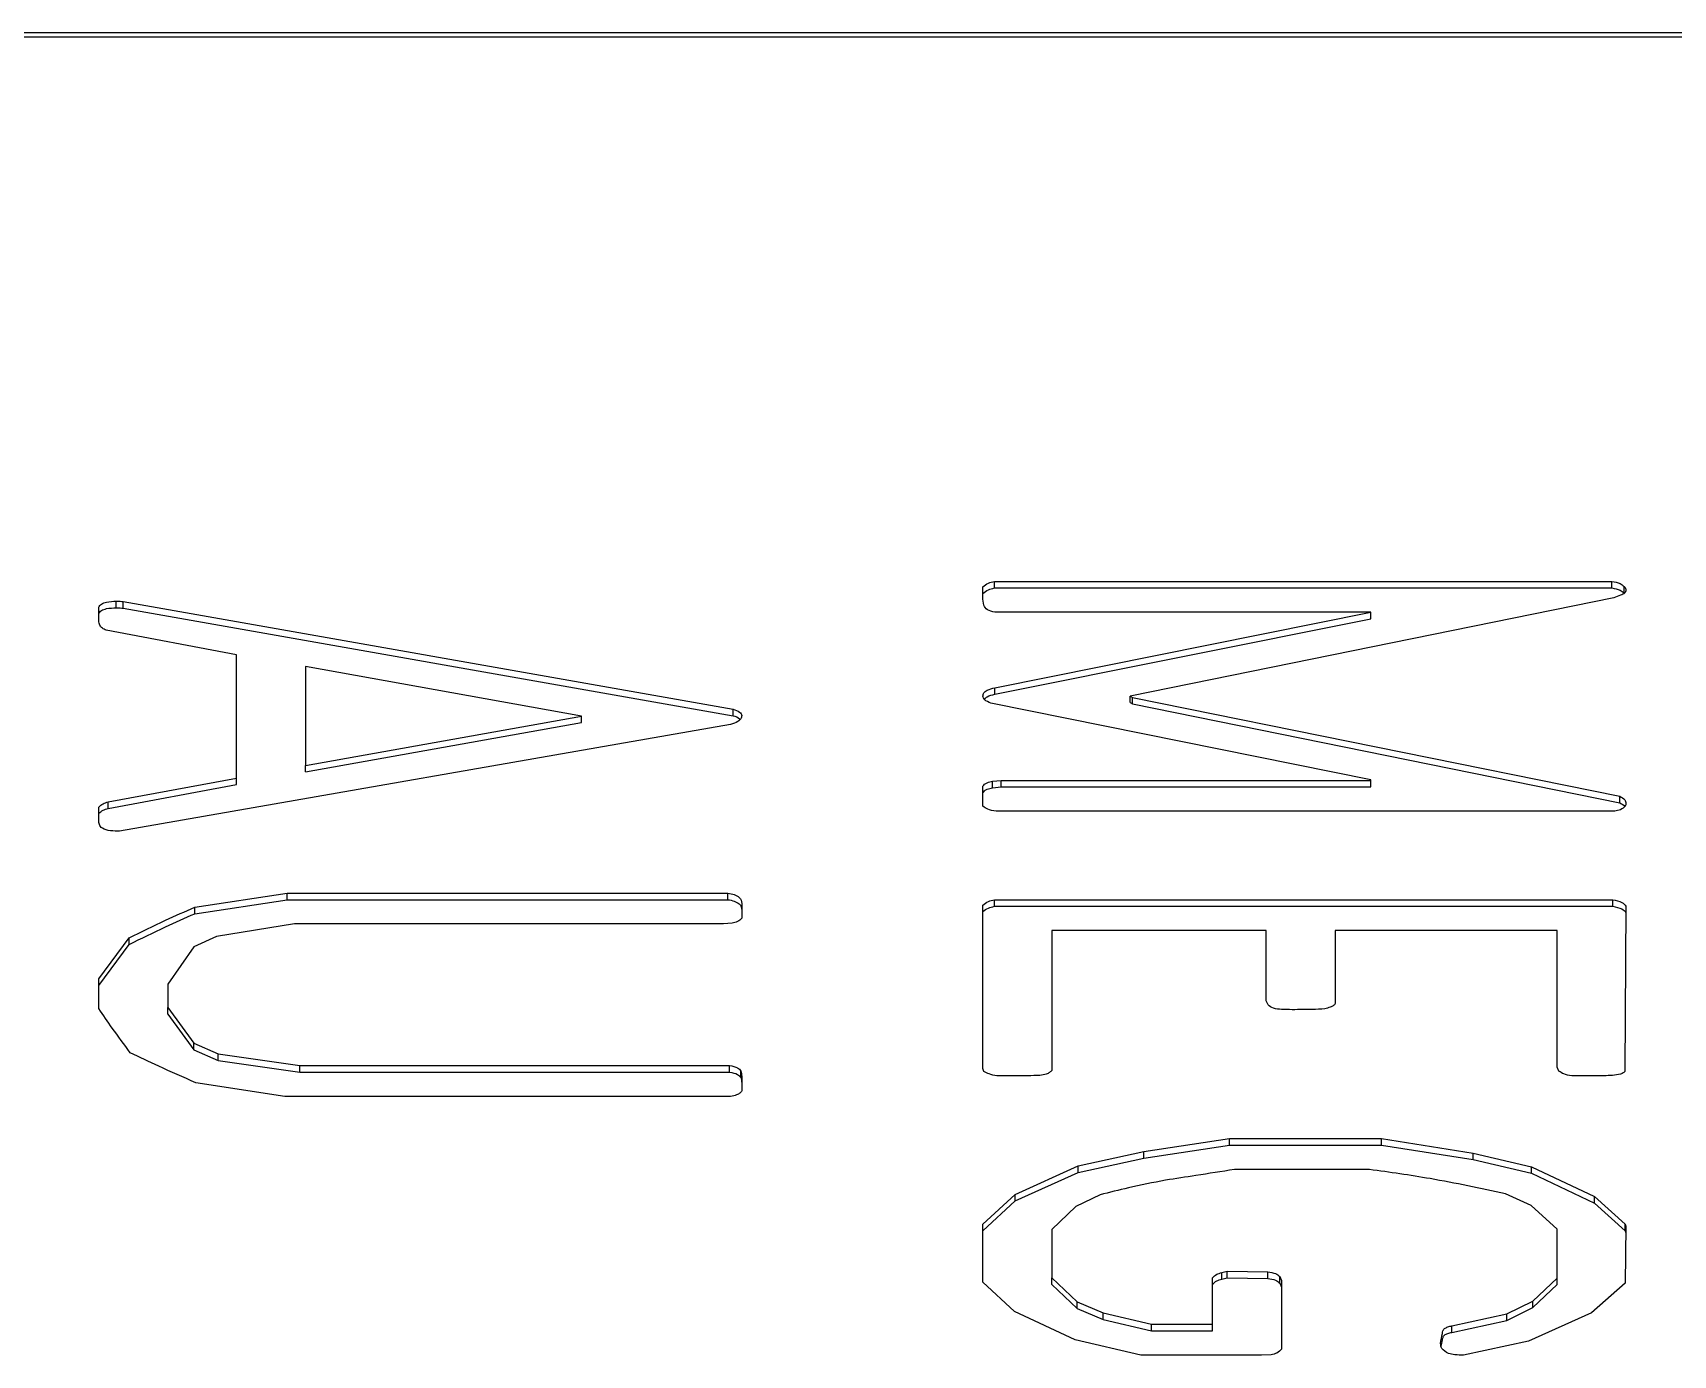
# Model space of a CAD drawing. Header units: millimetres. Extents: x 53 to 380, y 29 to 265.
# Drawn here: x 298.453 to 299.474, y 111.069 to 111.891 of the extents above; entities that cross this region are included whole.
import ezdxf

# ---------------------------------------------------------------- set-up
doc = ezdxf.new("R2010")
doc.units = ezdxf.units.MM

msp = doc.modelspace()

# ---------------------------------------------------------------- linework, layer by layer
at = {"color": 7, "linetype": 'Continuous', "lineweight": 25}
for p, q in [((300.5285, 111.8913), (297.2796, 111.8913)), ((300.5285, 111.8886), (297.2796, 111.8886)), ((299.0516, 111.5503), (299.4358, 111.5503)), ((299.0516, 111.5462), (299.0516, 111.5503)), ((299.4358, 111.5462), (299.4358, 111.5503)), ((299.0445, 111.5404), (299.0445, 111.5469)), ((299.0516, 111.5462), (299.4358, 111.5462)), ((299.4369, 111.5401), (299.136, 111.479)), ((299.4434, 111.543), (299.4434, 111.5471)), ((298.4945, 111.5259), (298.4945, 111.5342)), ((298.5054, 111.5339), (298.5054, 111.538)), ((298.5097, 111.5377), (298.8891, 111.4709)), ((298.5097, 111.5336), (298.5097, 111.5377)), ((298.5097, 111.5336), (298.8891, 111.4668)), ((299.2857, 111.5311), (299.052, 111.5311)), ((299.052, 111.4842), (299.2857, 111.5311)), ((299.2857, 111.527), (299.2857, 111.5311)), ((298.5802, 111.5047), (298.4991, 111.5199)), ((299.052, 111.4801), (299.2857, 111.527)), ((298.5802, 111.428), (298.5802, 111.5047)), ((298.6231, 111.4973), (298.6231, 111.4359)), ((298.7948, 111.4666), (298.6231, 111.4973)), ((299.052, 111.4801), (299.052, 111.4842)), ((299.136, 111.479), (299.1376, 111.4782)), ((299.136, 111.4749), (299.136, 111.479)), ((299.1376, 111.4782), (299.4407, 111.4167)), ((299.1376, 111.4741), (299.1376, 111.4782)), ((298.8891, 111.4668), (298.8891, 111.4709)), ((299.2857, 111.4269), (299.0494, 111.4745)), ((299.136, 111.4749), (299.1376, 111.4741)), ((299.1376, 111.4741), (299.4407, 111.4126)), ((298.8875, 111.4614), (298.5075, 111.395)), ((298.6231, 111.4359), (298.7948, 111.4666)), ((298.6231, 111.4318), (298.7948, 111.4625)), ((298.7948, 111.4625), (298.7948, 111.4666)), ((298.5003, 111.4133), (298.5802, 111.428)), ((298.5802, 111.424), (298.5802, 111.428)), ((298.6231, 111.4318), (298.6231, 111.4359)), ((299.0505, 111.4261), (299.0558, 111.4266)), ((299.0558, 111.4266), (299.2857, 111.4266)), ((299.0558, 111.4225), (299.0558, 111.4266)), ((299.2857, 111.4266), (299.2857, 111.4269)), ((299.2857, 111.4225), (299.2857, 111.4266)), ((298.5003, 111.4092), (298.5802, 111.424)), ((299.0445, 111.4105), (299.0445, 111.423)), ((299.0505, 111.422), (299.0505, 111.4261)), ((299.0505, 111.422), (299.0558, 111.4225)), ((299.0558, 111.4225), (299.2857, 111.4225)), ((299.4407, 111.4126), (299.4407, 111.4167)), ((298.4945, 111.4017), (298.4945, 111.41)), ((298.5003, 111.4092), (298.5003, 111.4133)), ((299.4375, 111.4074), (299.0527, 111.4074)), ((298.5542, 111.3478), (298.6118, 111.3565)), ((298.6118, 111.3565), (298.8858, 111.3565)), ((298.6118, 111.3524), (298.6118, 111.3565)), ((298.8858, 111.3524), (298.8858, 111.3565)), ((298.5542, 111.3437), (298.6118, 111.3524)), ((298.5542, 111.3437), (298.5542, 111.3478)), ((298.6118, 111.3524), (298.8858, 111.3524)), ((298.8945, 111.3501), (298.8945, 111.3409)), ((299.0445, 111.2474), (299.0445, 111.3491)), ((299.0516, 111.3524), (299.4363, 111.3524)), ((299.0516, 111.3483), (299.0516, 111.3524)), ((299.0516, 111.3483), (299.4363, 111.3483)), ((299.4363, 111.3483), (299.4363, 111.3524)), ((299.4445, 111.3484), (299.4439, 111.2463)), ((298.6163, 111.3373), (298.5677, 111.3296)), ((298.8832, 111.3373), (298.6163, 111.3373)), ((298.8886, 111.3378), (298.8832, 111.3373)), ((298.4945, 111.3032), (298.5135, 111.3287)), ((298.4945, 111.2991), (298.5135, 111.3246)), ((298.5135, 111.3246), (298.5135, 111.3287)), ((298.5677, 111.3296), (298.5536, 111.3231)), ((299.0874, 111.3332), (299.0874, 111.2463)), ((299.2207, 111.3332), (299.0874, 111.3332)), ((299.2207, 111.2895), (299.2207, 111.3332)), ((299.2636, 111.3332), (299.2636, 111.2878)), ((299.4017, 111.3332), (299.2636, 111.3332)), ((299.4017, 111.2483), (299.4017, 111.3332)), ((298.5536, 111.3231), (298.5374, 111.2999)), ((298.4945, 111.2847), (298.4945, 111.3032)), ((298.5374, 111.2999), (298.5374, 111.2853)), ((298.5374, 111.2853), (298.5536, 111.2632)), ((298.5374, 111.2812), (298.5374, 111.2853)), ((299.2219, 111.287), (299.2207, 111.2895)), ((298.5374, 111.2812), (298.5536, 111.2591)), ((298.5536, 111.2632), (298.5687, 111.2565)), ((298.5536, 111.2591), (298.5536, 111.2632)), ((298.5536, 111.2591), (298.5687, 111.2524)), ((298.5687, 111.2565), (298.6195, 111.2493)), ((298.5687, 111.2524), (298.5687, 111.2565)), ((298.5687, 111.2524), (298.6195, 111.2452)), ((298.6195, 111.2493), (298.8869, 111.2493)), ((298.6195, 111.2452), (298.6195, 111.2493)), ((298.6195, 111.2452), (298.8869, 111.2452)), ((298.8869, 111.2452), (298.8869, 111.2493)), ((298.894, 111.2418), (298.894, 111.2459)), ((299.0451, 111.2456), (299.0445, 111.2474)), ((299.4028, 111.2458), (299.4017, 111.2483)), ((299.4257, 111.2429), (299.4108, 111.2429)), ((298.6103, 111.2301), (298.5549, 111.2386)), ((298.8945, 111.2403), (298.8945, 111.2335)), ((298.8875, 111.2301), (298.6103, 111.2301)), ((299.1445, 111.1959), (299.1978, 111.204)), ((299.1978, 111.204), (299.2924, 111.204)), ((299.1978, 111.1999), (299.1978, 111.204)), ((299.2924, 111.204), (299.3494, 111.1949)), ((299.2924, 111.1999), (299.2924, 111.204)), ((299.1038, 111.1869), (299.1445, 111.1959)), ((299.1038, 111.1829), (299.1445, 111.1918)), ((299.1445, 111.1918), (299.1978, 111.1999)), ((299.1445, 111.1918), (299.1445, 111.1959)), ((299.1978, 111.1999), (299.2924, 111.1999)), ((299.2924, 111.1999), (299.3494, 111.1908)), ((299.3494, 111.1949), (299.3858, 111.1864)), ((299.3494, 111.1908), (299.3494, 111.1949)), ((299.0646, 111.1692), (299.1038, 111.1869)), ((299.0646, 111.1651), (299.1038, 111.1829)), ((299.1038, 111.1829), (299.1038, 111.1869)), ((299.2849, 111.1847), (299.2009, 111.1847)), ((299.3494, 111.1908), (299.3858, 111.1823)), ((299.3858, 111.1864), (299.425, 111.1679)), ((299.3858, 111.1823), (299.3858, 111.1864)), ((299.3858, 111.1823), (299.425, 111.1638)), ((299.0445, 111.1506), (299.0646, 111.1692)), ((299.0445, 111.1465), (299.0646, 111.1651)), ((299.0646, 111.1651), (299.0646, 111.1692)), ((299.1023, 111.1616), (299.0874, 111.1473)), ((299.1174, 111.1689), (299.1023, 111.1616)), ((299.3856, 111.1622), (299.3695, 111.1695)), ((299.4017, 111.1476), (299.3856, 111.1622)), ((299.425, 111.1679), (299.444, 111.1506)), ((299.425, 111.1638), (299.425, 111.1679)), ((299.425, 111.1638), (299.444, 111.1465)), ((299.0445, 111.1146), (299.0445, 111.1506)), ((299.0874, 111.1473), (299.0874, 111.1173)), ((299.4017, 111.1171), (299.4017, 111.1476)), ((299.444, 111.1506), (299.4445, 111.1494)), ((299.444, 111.1465), (299.444, 111.1506)), ((299.4445, 111.1494), (299.444, 111.1141)), ((299.444, 111.1465), (299.4445, 111.1454)), ((299.1931, 111.1206), (299.1965, 111.1214)), ((299.1931, 111.1165), (299.1931, 111.1206)), ((299.1965, 111.1214), (299.2217, 111.1211)), ((299.1965, 111.1173), (299.1965, 111.1214)), ((299.2217, 111.117), (299.2217, 111.1211)), ((299.0642, 111.0965), (299.0445, 111.1146)), ((299.0874, 111.1173), (299.1032, 111.1024)), ((299.0874, 111.1132), (299.0874, 111.1173)), ((299.0874, 111.1132), (299.1032, 111.0983)), ((299.1874, 111.0885), (299.1874, 111.1174)), ((299.1931, 111.1165), (299.1965, 111.1173)), ((299.1965, 111.1173), (299.2217, 111.117)), ((299.2291, 111.1181), (299.2302, 111.1156)), ((299.2291, 111.114), (299.2291, 111.1181)), ((299.2291, 111.114), (299.2302, 111.1115)), ((299.2302, 111.1156), (299.2302, 111.073)), ((299.3865, 111.1029), (299.4017, 111.1171)), ((299.3865, 111.0988), (299.4017, 111.1131)), ((299.4017, 111.1131), (299.4017, 111.1171)), ((299.444, 111.1141), (299.423, 111.0955)), ((299.1032, 111.1024), (299.1192, 111.0955)), ((299.1032, 111.0983), (299.1032, 111.1024)), ((299.3703, 111.0949), (299.3865, 111.1029)), ((299.3865, 111.0988), (299.3865, 111.1029)), ((299.1019, 111.0788), (299.0642, 111.0965)), ((299.1032, 111.0983), (299.1192, 111.0914)), ((299.1192, 111.0955), (299.1493, 111.0885)), ((299.1192, 111.0914), (299.1192, 111.0955)), ((299.1192, 111.0914), (299.1493, 111.0844)), ((299.3362, 111.0875), (299.3703, 111.0949)), ((299.3362, 111.0834), (299.3703, 111.0909)), ((299.3703, 111.0909), (299.3865, 111.0988)), ((299.3703, 111.0909), (299.3703, 111.0949)), ((299.423, 111.0955), (299.3838, 111.078)), ((299.1493, 111.0885), (299.1874, 111.0885)), ((299.1493, 111.0844), (299.1493, 111.0885)), ((299.1493, 111.0844), (299.1874, 111.0844)), ((299.1874, 111.0844), (299.1874, 111.0885)), ((299.3362, 111.0834), (299.3362, 111.0875)), ((299.1428, 111.0693), (299.1019, 111.0788)), ((299.2237, 111.0695), (299.2177, 111.0693)), ((299.3838, 111.078), (299.3435, 111.0693)), ((299.2177, 111.0693), (299.1428, 111.0693))]:
    msp.add_line(p, q, dxfattribs=at)
for points, knots in [([(299.0445, 111.5469), (299.0456, 111.5478), (299.0474, 111.5493), (299.0503, 111.55), (299.0516, 111.5503)], [0, 0, 0, 0, 0.556368, 1, 1, 1, 1]), ([(299.4358, 111.5503), (299.4376, 111.55), (299.4409, 111.5494), (299.4426, 111.5478), (299.4434, 111.5471)], [0, 0, 0, 0, 0.561502, 1, 1, 1, 1]), ([(299.0445, 111.5428), (299.0456, 111.5437), (299.0474, 111.5452), (299.0503, 111.5459), (299.0516, 111.5462)], [0, 0, 0, 0, 0.556368, 1, 1, 1, 1]), ([(299.052, 111.5311), (299.0503, 111.5315), (299.0469, 111.5324), (299.0445, 111.5361), (299.0445, 111.5388), (299.0445, 111.5404)], [0, 0, 0, 0, 0.2802832, 0.5587903, 1, 1, 1, 1]), ([(299.4358, 111.5462), (299.4376, 111.5459), (299.4409, 111.5453), (299.4426, 111.5437), (299.4434, 111.543)], [0, 0, 0, 0, 0.561502, 1, 1, 1, 1]), ([(299.4445, 111.5448), (299.4443, 111.5442), (299.4439, 111.5429), (299.4407, 111.5414), (299.4383, 111.5406), (299.4369, 111.5401)], [0, 0, 0, 0, 0.278258, 0.558903, 1, 1, 1, 1]), ([(299.4434, 111.5471), (299.4438, 111.5467), (299.4444, 111.546), (299.4445, 111.5452), (299.4445, 111.5448)], [0, 0, 0, 0, 0.558451, 1, 1, 1, 1]), ([(298.4945, 111.5342), (298.4949, 111.5349), (298.4958, 111.5364), (298.5, 111.5378), (298.5034, 111.5379), (298.5054, 111.538)], [0, 0, 0, 0, 0.278751, 0.560208, 1, 1, 1, 1]), ([(298.4945, 111.5301), (298.4949, 111.5309), (298.4958, 111.5323), (298.5, 111.5337), (298.5034, 111.5338), (298.5054, 111.5339)], [0, 0, 0, 0, 0.278751, 0.560208, 1, 1, 1, 1]), ([(298.5054, 111.538), (298.5062, 111.538), (298.5077, 111.538), (298.5091, 111.5378), (298.5097, 111.5377)], [0, 0, 0, 0, 0.559914, 1, 1, 1, 1]), ([(298.5054, 111.5339), (298.5062, 111.5339), (298.5077, 111.5339), (298.5091, 111.5337), (298.5097, 111.5336)], [0, 0, 0, 0, 0.559914, 1, 1, 1, 1]), ([(298.4991, 111.5199), (298.4983, 111.5203), (298.4966, 111.5212), (298.4948, 111.5233), (298.4946, 111.5249), (298.4945, 111.5259)], [0, 0, 0, 0, 0.28003, 0.560568, 1, 1, 1, 1]), ([(299.0445, 111.479), (299.0446, 111.4797), (299.0448, 111.481), (299.0475, 111.4831), (299.0503, 111.4838), (299.052, 111.4842)], [0, 0, 0, 0, 0.280069, 0.560748, 1, 1, 1, 1]), ([(299.0494, 111.4745), (299.0479, 111.4752), (299.0453, 111.4763), (299.0448, 111.4782), (299.0445, 111.479)], [0, 0, 0, 0, 0.561233, 1, 1, 1, 1]), ([(299.0454, 111.4771), (299.046, 111.4776), (299.0475, 111.4791), (299.0503, 111.4797), (299.052, 111.4801)], [0, 0, 0, 0, 0.355489, 1, 1, 1, 1]), ([(298.8891, 111.4709), (298.8906, 111.4703), (298.8926, 111.4696), (298.8942, 111.468), (298.8944, 111.4673), (298.8945, 111.4669)], [0, 0, 0, 0, 0.558816, 0.779583, 1, 1, 1, 1]), ([(298.8945, 111.4669), (298.8944, 111.4662), (298.8942, 111.4648), (298.8918, 111.4627), (298.8891, 111.4619), (298.8875, 111.4614)], [0, 0, 0, 0, 0.280259, 0.561392, 1, 1, 1, 1]), ([(298.8891, 111.4668), (298.8906, 111.4663), (298.8925, 111.4657), (298.8934, 111.4646), (298.8936, 111.4645)], [0, 0, 0, 0, 0.853191, 1, 1, 1, 1]), ([(299.0445, 111.423), (299.0448, 111.4234), (299.0454, 111.4242), (299.0475, 111.4254), (299.0494, 111.4258), (299.0505, 111.4261)], [0, 0, 0, 0, 0.279575, 0.560184, 1, 1, 1, 1]), ([(299.0445, 111.4189), (299.0448, 111.4193), (299.0454, 111.4202), (299.0475, 111.4213), (299.0494, 111.4217), (299.0505, 111.422)], [0, 0, 0, 0, 0.279575, 0.560184, 1, 1, 1, 1]), ([(299.4407, 111.4167), (299.4419, 111.416), (299.444, 111.4148), (299.4444, 111.4131), (299.4445, 111.4124)], [0, 0, 0, 0, 0.557647, 1, 1, 1, 1]), ([(298.4945, 111.41), (298.4953, 111.4108), (298.4968, 111.4121), (298.4992, 111.4129), (298.5003, 111.4133)], [0, 0, 0, 0, 0.557617, 1, 1, 1, 1]), ([(298.4945, 111.406), (298.4953, 111.4067), (298.4968, 111.4081), (298.4992, 111.4088), (298.5003, 111.4092)], [0, 0, 0, 0, 0.557617, 1, 1, 1, 1]), ([(299.0527, 111.4074), (299.0508, 111.4077), (299.0475, 111.4082), (299.0454, 111.4098), (299.0445, 111.4105)], [0, 0, 0, 0, 0.558762, 1, 1, 1, 1]), ([(299.444, 111.4106), (299.4432, 111.4098), (299.4416, 111.4082), (299.4387, 111.4076), (299.4375, 111.4074)], [0, 0, 0, 0, 0.558646, 1, 1, 1, 1]), ([(299.4407, 111.4126), (299.442, 111.4119), (299.4434, 111.4113), (299.4437, 111.4104), (299.4437, 111.4104)], [0, 0, 0, 0, 0.992867, 1, 1, 1, 1]), ([(299.4445, 111.4124), (299.4445, 111.4121), (299.4445, 111.4115), (299.4442, 111.4109), (299.444, 111.4106)], [0, 0, 0, 0, 0.560452, 1, 1, 1, 1]), ([(298.5075, 111.395), (298.5056, 111.395), (298.5019, 111.3951), (298.4965, 111.3963), (298.4946, 111.3992), (298.4946, 111.4009), (298.4945, 111.4017)], [0, 0, 0, 0, 0.281471, 0.5592701, 0.7790145, 1, 1, 1, 1]), ([(298.8858, 111.3565), (298.8872, 111.3563), (298.8899, 111.3557), (298.8939, 111.3536), (298.8943, 111.3515), (298.8945, 111.3501)], [0, 0, 0, 0, 0.281295, 0.561932, 1, 1, 1, 1]), ([(298.5135, 111.3287), (298.521, 111.3324), (298.5343, 111.3389), (298.5481, 111.3451), (298.5542, 111.3478)], [0, 0, 0, 0, 0.559998, 1, 1, 1, 1]), ([(298.8858, 111.3524), (298.8872, 111.3522), (298.8899, 111.3516), (298.8939, 111.3496), (298.8943, 111.3474), (298.8945, 111.346)], [0, 0, 0, 0, 0.281295, 0.561932, 1, 1, 1, 1]), ([(299.0445, 111.3491), (299.0456, 111.3499), (299.0474, 111.3514), (299.0503, 111.3521), (299.0516, 111.3524)], [0, 0, 0, 0, 0.556052, 1, 1, 1, 1]), ([(299.0445, 111.345), (299.0456, 111.3459), (299.0474, 111.3473), (299.0503, 111.348), (299.0516, 111.3483)], [0, 0, 0, 0, 0.556052, 1, 1, 1, 1]), ([(299.4363, 111.3524), (299.4384, 111.352), (299.442, 111.3512), (299.4438, 111.3493), (299.4445, 111.3484)], [0, 0, 0, 0, 0.558531, 1, 1, 1, 1]), ([(299.4363, 111.3483), (299.4384, 111.3479), (299.442, 111.3472), (299.4438, 111.3452), (299.4445, 111.3443)], [0, 0, 0, 0, 0.558531, 1, 1, 1, 1]), ([(298.5135, 111.3246), (298.521, 111.3283), (298.5343, 111.3348), (298.5481, 111.341), (298.5542, 111.3437)], [0, 0, 0, 0, 0.559998, 1, 1, 1, 1]), ([(298.8945, 111.3409), (298.8937, 111.3401), (298.8923, 111.3387), (298.8897, 111.3381), (298.8886, 111.3378)], [0, 0, 0, 0, 0.554894, 1, 1, 1, 1]), ([(298.5141, 111.2573), (298.5103, 111.2624), (298.5036, 111.2715), (298.4973, 111.2806), (298.4945, 111.2847)], [0, 0, 0, 0, 0.560005, 1, 1, 1, 1]), ([(299.2433, 111.2841), (299.2391, 111.284), (299.2331, 111.284), (299.2249, 111.2845), (299.2229, 111.2862), (299.2219, 111.287)], [0, 0, 0, 0, 0.56105, 0.78102, 1, 1, 1, 1]), ([(299.2572, 111.2845), (299.2546, 111.2844), (299.25, 111.2841), (299.2454, 111.2841), (299.2433, 111.2841)], [0, 0, 0, 0, 0.5598341, 1, 1, 1, 1]), ([(299.2636, 111.2878), (299.2633, 111.2873), (299.2626, 111.2864), (299.2602, 111.2854), (299.2583, 111.2849), (299.2572, 111.2845)], [0, 0, 0, 0, 0.277374, 0.560008, 1, 1, 1, 1]), ([(298.5549, 111.2386), (298.5471, 111.242), (298.5333, 111.2481), (298.52, 111.2545), (298.5141, 111.2573)], [0, 0, 0, 0, 0.55999, 1, 1, 1, 1]), ([(298.8869, 111.2493), (298.8887, 111.249), (298.8919, 111.2483), (298.8934, 111.2466), (298.894, 111.2459)], [0, 0, 0, 0, 0.56012, 1, 1, 1, 1]), ([(298.8869, 111.2452), (298.8887, 111.2449), (298.8919, 111.2442), (298.8934, 111.2425), (298.894, 111.2418)], [0, 0, 0, 0, 0.56012, 1, 1, 1, 1]), ([(298.894, 111.2459), (298.8942, 111.2448), (298.8945, 111.243), (298.8945, 111.2411), (298.8945, 111.2403)], [0, 0, 0, 0, 0.559866, 1, 1, 1, 1]), ([(299.0532, 111.2429), (299.0515, 111.2432), (299.0485, 111.2438), (299.0461, 111.2451), (299.0451, 111.2456)], [0, 0, 0, 0, 0.560029, 1, 1, 1, 1]), ([(299.0799, 111.2431), (299.0749, 111.243), (299.066, 111.2429), (299.0571, 111.2429), (299.0532, 111.2429)], [0, 0, 0, 0, 0.5599933, 1, 1, 1, 1]), ([(299.0874, 111.2463), (299.087, 111.2459), (299.0861, 111.2449), (299.0835, 111.2437), (299.0813, 111.2433), (299.0799, 111.2431)], [0, 0, 0, 0, 0.279994, 0.56068, 1, 1, 1, 1]), ([(299.4108, 111.2429), (299.409, 111.2432), (299.4058, 111.2437), (299.4037, 111.2452), (299.4028, 111.2458)], [0, 0, 0, 0, 0.559193, 1, 1, 1, 1]), ([(299.4439, 111.2463), (299.4439, 111.2461), (299.4438, 111.2456), (299.443, 111.2447), (299.4403, 111.2437), (299.4344, 111.2429), (299.4292, 111.2429), (299.4257, 111.2429)], [0, 0, 0, 0, 0.062766, 0.125183, 0.249789, 0.499178, 1, 1, 1, 1]), ([(298.8945, 111.2335), (298.8942, 111.233), (298.8934, 111.2321), (298.891, 111.2308), (298.8888, 111.2303), (298.8875, 111.2301)], [0, 0, 0, 0, 0.280088, 0.560699, 1, 1, 1, 1]), ([(298.894, 111.2418), (298.8942, 111.2408), (298.8945, 111.2389), (298.8945, 111.2371), (298.8945, 111.2362)], [0, 0, 0, 0, 0.559866, 1, 1, 1, 1]), ([(299.2009, 111.1847), (299.1929, 111.1834), (299.1787, 111.1812), (299.1644, 111.179), (299.1581, 111.178)], [0, 0, 0, 0, 0.5600178, 1, 1, 1, 1]), ([(299.3695, 111.1695), (299.354, 111.1729), (299.3263, 111.1789), (299.2976, 111.1829), (299.2849, 111.1847)], [0, 0, 0, 0, 0.559774, 1, 1, 1, 1]), ([(299.1581, 111.178), (299.1503, 111.1765), (299.1365, 111.1738), (299.1232, 111.1704), (299.1174, 111.1689)], [0, 0, 0, 0, 0.56001, 1, 1, 1, 1]), ([(299.1874, 111.1174), (299.1881, 111.1182), (299.1894, 111.1196), (299.192, 111.1203), (299.1931, 111.1206)], [0, 0, 0, 0, 0.557816, 1, 1, 1, 1]), ([(299.2217, 111.1211), (299.2234, 111.1208), (299.2266, 111.1203), (299.2283, 111.1188), (299.2291, 111.1181)], [0, 0, 0, 0, 0.560948, 1, 1, 1, 1]), ([(299.1874, 111.1133), (299.1881, 111.1141), (299.1894, 111.1155), (299.192, 111.1162), (299.1931, 111.1165)], [0, 0, 0, 0, 0.557816, 1, 1, 1, 1]), ([(299.2217, 111.117), (299.2234, 111.1167), (299.2266, 111.1162), (299.2283, 111.1147), (299.2291, 111.114)], [0, 0, 0, 0, 0.560948, 1, 1, 1, 1]), ([(299.3291, 111.0765), (299.3295, 111.0786), (299.33, 111.0812), (299.3306, 111.0843), (299.3314, 111.0858), (299.3337, 111.0869), (299.3354, 111.0873), (299.3362, 111.0875)], [0, 0, 0, 0, 0.500427, 0.625593, 0.749785, 0.874966, 1, 1, 1, 1]), ([(299.3296, 111.0748), (299.3298, 111.0761), (299.3302, 111.0779), (299.3306, 111.0802), (299.3314, 111.0818), (299.3337, 111.0828), (299.3354, 111.0832), (299.3362, 111.0834)], [0, 0, 0, 0, 0.378122, 0.533931, 0.688527, 0.844355, 1, 1, 1, 1]), ([(299.2302, 111.073), (299.2294, 111.0721), (299.2278, 111.0705), (299.225, 111.0698), (299.2237, 111.0695)], [0, 0, 0, 0, 0.558294, 1, 1, 1, 1]), ([(299.3341, 111.0702), (299.3325, 111.0712), (299.3295, 111.073), (299.3293, 111.0754), (299.3291, 111.0765)], [0, 0, 0, 0, 0.558887, 1, 1, 1, 1]), ([(299.3435, 111.0693), (299.3417, 111.0693), (299.3384, 111.0693), (299.3354, 111.0699), (299.3341, 111.0702)], [0, 0, 0, 0, 0.56048, 1, 1, 1, 1])]:
    msp.add_open_spline(points, degree=3, knots=knots, dxfattribs=at)

doc.saveas('drawing.dxf')
